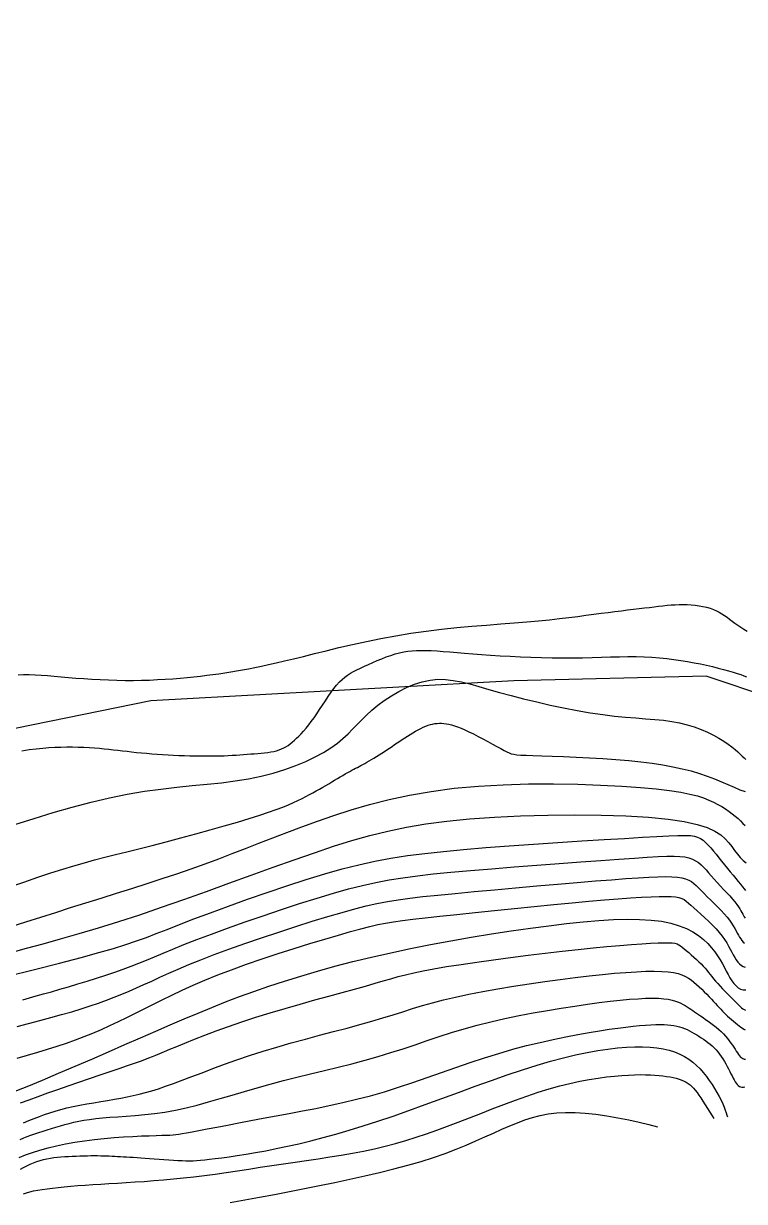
# Model space of a CAD drawing. Header units: metres. Extents: x 241192 to 243928, y 277833 to 281309.
# Drawn here: x 243539.2 to 243582.1, y 281158.3 to 281228.4 of the extents above; entities that cross this region are included whole.
import ezdxf

# ---------------------------------------------------------------- set-up
doc = ezdxf.new("R2010")
doc.units = ezdxf.units.M
for name, color, linetype in [('TERRAIN_BOUNDARY', 6, 'Continuous'), ('TERRAIN_CONTOUR_1M', 3, 'Continuous'), ('TERRAIN_CONTOUR_5M_SUPPLEMENT', 4, 'Continuous')]:
    doc.layers.add(name, color=color, linetype=linetype)

msp = doc.modelspace()

# ---------------------------------------------------------------- linework, layer by layer
at = {"layer": 'TERRAIN_BOUNDARY'}
msp.add_polyline3d([(243803.506, 281210.522, 0), (243786.265, 281220.863, 0), (243786.501, 281227.161, 0), (243776.356, 281228.39, 0), (243766.605, 281227.575, 0), (243762.095, 281225.817, 0), (243752.009, 281225.627, 0), (243745.421, 281222.791, 0), (243737.295, 281221.867, 0), (243730.231, 281226.018, 0), (243720.239, 281224.425, 0), (243694.771, 281219.777, 0), (243676.151, 281213.339, 0), (243667.336, 281210.203, 0), (243634.22, 281202.514, 0), (243606.489, 281195.27, 0), (243594.248, 281193.958, 0), (243583.689, 281188.269, 0), (243579.782, 281189.576, 0), (243568.34, 281189.293, 0), (243546.752, 281188.108, 0), (243534.671, 281185.651, 0)], dxfattribs=at)
at = {"layer": 'TERRAIN_CONTOUR_1M'}
for points in [[(243539.079, 281185.146, 1), (243539.524, 281185.211, 1), (243539.936, 281185.263, 1), (243540.323, 281185.303, 1), (243540.69, 281185.332, 1), (243541.048, 281185.352, 1), (243541.401, 281185.364, 1), (243541.751, 281185.37, 1), (243542.095, 281185.369, 1), (243542.433, 281185.363, 1), (243542.763, 281185.351, 1), (243543.084, 281185.335, 1), (243543.395, 281185.315, 1), (243543.695, 281185.291, 1), (243543.983, 281185.264, 1), (243544.261, 281185.236, 1), (243544.532, 281185.205, 1), (243544.8, 281185.173, 1), (243545.068, 281185.141, 1), (243545.338, 281185.109, 1), (243545.613, 281185.077, 1), (243545.897, 281185.046, 1), (243546.191, 281185.017, 1), (243546.496, 281184.99, 1), (243546.808, 281184.965, 1), (243547.127, 281184.942, 1), (243547.45, 281184.92, 1), (243547.776, 281184.901, 1), (243548.103, 281184.884, 1), (243548.429, 281184.869, 1), (243548.754, 281184.856, 1), (243549.075, 281184.846, 1), (243549.391, 281184.838, 1), (243549.7, 281184.833, 1), (243550.003, 281184.83, 1), (243550.296, 281184.83, 1), (243550.58, 281184.833, 1), (243550.852, 281184.838, 1), (243551.112, 281184.847, 1), (243551.361, 281184.857, 1), (243551.6, 281184.87, 1), (243551.831, 281184.884, 1), (243552.054, 281184.9, 1), (243552.273, 281184.916, 1), (243552.487, 281184.932, 1), (243552.699, 281184.949, 1), (243552.909, 281184.964, 1), (243553.117, 281184.981, 1), (243553.321, 281184.999, 1), (243553.52, 281185.019, 1), (243553.712, 281185.043, 1), (243553.896, 281185.071, 1), (243554.071, 281185.104, 1), (243554.235, 281185.144, 1), (243554.387, 281185.192, 1), (243554.53, 281185.247, 1), (243554.665, 281185.31, 1), (243554.794, 281185.382, 1), (243554.919, 281185.463, 1), (243555.042, 281185.553, 1), (243555.166, 281185.652, 1), (243555.293, 281185.762, 1), (243555.424, 281185.882, 1), (243555.559, 281186.013, 1), (243555.699, 281186.157, 1), (243555.843, 281186.314, 1), (243555.991, 281186.486, 1), (243556.144, 281186.674, 1), (243556.301, 281186.879, 1), (243556.461, 281187.101, 1), (243556.626, 281187.341, 1), (243556.794, 281187.594, 1), (243556.964, 281187.854, 1), (243557.135, 281188.116, 1), (243557.305, 281188.372, 1), (243557.475, 281188.618, 1), (243557.643, 281188.846, 1), (243557.808, 281189.052, 1), (243557.969, 281189.231, 1), (243558.129, 281189.386, 1), (243558.291, 281189.521, 1), (243558.458, 281189.641, 1), (243558.631, 281189.75, 1), (243558.815, 281189.853, 1), (243559.012, 281189.954, 1), (243559.224, 281190.057, 1), (243559.455, 281190.166, 1), (243559.7, 281190.28, 1), (243559.957, 281190.395, 1), (243560.222, 281190.509, 1), (243560.492, 281190.618, 1), (243560.763, 281190.722, 1), (243561.031, 281190.816, 1), (243561.293, 281190.898, 1), (243561.547, 281190.965, 1), (243561.796, 281191.019, 1), (243562.045, 281191.06, 1), (243562.297, 281191.088, 1), (243562.559, 281191.105, 1), (243562.833, 281191.111, 1), (243563.125, 281191.108, 1), (243563.44, 281191.096, 1), (243563.781, 281191.076, 1), (243564.149, 281191.05, 1), (243564.545, 281191.018, 1), (243564.969, 281190.982, 1), (243565.422, 281190.944, 1), (243565.904, 281190.905, 1), (243566.415, 281190.865, 1), (243566.957, 281190.827, 1), (243567.527, 281190.792, 1), (243568.122, 281190.76, 1), (243568.735, 281190.732, 1), (243569.359, 281190.708, 1), (243569.989, 281190.69, 1), (243570.619, 281190.677, 1), (243571.241, 281190.671, 1), (243571.85, 281190.671, 1), (243572.441, 281190.678, 1), (243573.014, 281190.69, 1), (243573.568, 281190.705, 1), (243574.106, 281190.72, 1), (243574.627, 281190.732, 1), (243575.132, 281190.739, 1), (243575.623, 281190.739, 1), (243576.099, 281190.729, 1), (243576.562, 281190.707, 1), (243577.012, 281190.674, 1), (243577.449, 281190.63, 1), (243577.873, 281190.578, 1), (243578.286, 281190.518, 1), (243578.686, 281190.452, 1), (243579.075, 281190.38, 1), (243579.452, 281190.304, 1), (243579.818, 281190.225, 1), (243580.17, 281190.144, 1), (243580.506, 281190.062, 1), (243580.823, 281189.98, 1), (243581.118, 281189.898, 1), (243581.389, 281189.819, 1), (243581.634, 281189.742, 1), (243581.848, 281189.669, 1), (243582.031, 281189.6, 1), (243582.186, 281189.536, 1)], [(243538.667, 281180.755, 2), (243539.81, 281181.122, 2), (243540.951, 281181.47, 2), (243542.082, 281181.793, 2), (243543.196, 281182.085, 2), (243544.287, 281182.342, 2), (243545.346, 281182.558, 2), (243546.369, 281182.73, 2), (243547.355, 281182.865, 2), (243548.305, 281182.974, 2), (243549.22, 281183.067, 2), (243550.102, 281183.153, 2), (243550.951, 281183.242, 2), (243551.769, 281183.345, 2), (243552.557, 281183.472, 2), (243553.315, 281183.63, 2), (243554.04, 281183.817, 2), (243554.727, 281184.029, 2), (243555.374, 281184.262, 2), (243555.975, 281184.512, 2), (243556.527, 281184.774, 2), (243557.026, 281185.044, 2), (243557.467, 281185.318, 2), (243557.85, 281185.593, 2), (243558.184, 281185.868, 2), (243558.483, 281186.144, 2), (243558.759, 281186.421, 2), (243559.026, 281186.701, 2), (243559.296, 281186.982, 2), (243559.582, 281187.268, 2), (243559.898, 281187.556, 2), (243560.253, 281187.848, 2), (243560.644, 281188.136, 2), (243561.064, 281188.412, 2), (243561.506, 281188.669, 2), (243561.964, 281188.899, 2), (243562.432, 281189.094, 2), (243562.902, 281189.245, 2), (243563.368, 281189.346, 2), (243563.826, 281189.391, 2), (243564.282, 281189.383, 2), (243564.746, 281189.329, 2), (243565.226, 281189.237, 2), (243565.732, 281189.112, 2), (243566.272, 281188.962, 2), (243566.857, 281188.792, 2), (243567.493, 281188.61, 2), (243568.188, 281188.421, 2), (243568.931, 281188.231, 2), (243569.708, 281188.043, 2), (243570.506, 281187.862, 2), (243571.311, 281187.692, 2), (243572.109, 281187.537, 2), (243572.888, 281187.402, 2), (243573.633, 281187.29, 2), (243574.333, 281187.205, 2), (243574.99, 281187.14, 2), (243575.606, 281187.09, 2), (243576.186, 281187.046, 2), (243576.732, 281187.003, 2), (243577.249, 281186.952, 2), (243577.739, 281186.888, 2), (243578.207, 281186.803, 2), (243578.656, 281186.691, 2), (243579.083, 281186.557, 2), (243579.487, 281186.404, 2), (243579.866, 281186.238, 2), (243580.217, 281186.063, 2), (243580.54, 281185.884, 2), (243580.831, 281185.706, 2), (243581.089, 281185.533, 2), (243581.312, 281185.37, 2), (243581.505, 281185.218, 2), (243581.671, 281185.076, 2), (243581.814, 281184.945, 2), (243581.939, 281184.824, 2), (243582.051, 281184.713, 2), (243582.153, 281184.613, 2)], [(243538.314, 281177.029, 3), (243539.198, 281177.336, 3), (243540.03, 281177.622, 3), (243540.804, 281177.881, 3), (243541.514, 281178.107, 3), (243542.173, 281178.305, 3), (243542.799, 281178.483, 3), (243543.409, 281178.647, 3), (243544.022, 281178.805, 3), (243544.653, 281178.964, 3), (243545.322, 281179.13, 3), (243546.045, 281179.312, 3), (243546.834, 281179.513, 3), (243547.674, 281179.732, 3), (243548.544, 281179.963, 3), (243549.423, 281180.2, 3), (243550.291, 281180.438, 3), (243551.126, 281180.673, 3), (243551.907, 281180.899, 3), (243552.613, 281181.111, 3), (243553.229, 281181.305, 3), (243553.76, 281181.482, 3), (243554.217, 281181.643, 3), (243554.609, 281181.792, 3), (243554.948, 281181.93, 3), (243555.244, 281182.06, 3), (243555.507, 281182.183, 3), (243555.747, 281182.302, 3), (243555.975, 281182.418, 3), (243556.192, 281182.532, 3), (243556.399, 281182.644, 3), (243556.599, 281182.754, 3), (243556.791, 281182.863, 3), (243556.978, 281182.97, 3), (243557.16, 281183.076, 3), (243557.338, 281183.181, 3), (243557.514, 281183.284, 3), (243557.687, 281183.386, 3), (243557.856, 281183.486, 3), (243558.019, 281183.582, 3), (243558.175, 281183.673, 3), (243558.324, 281183.76, 3), (243558.465, 281183.841, 3), (243558.596, 281183.915, 3), (243558.717, 281183.982, 3), (243558.83, 281184.043, 3), (243558.937, 281184.1, 3), (243559.041, 281184.155, 3), (243559.144, 281184.21, 3), (243559.25, 281184.267, 3), (243559.361, 281184.326, 3), (243559.478, 281184.391, 3), (243559.605, 281184.462, 3), (243559.74, 281184.54, 3), (243559.882, 281184.622, 3), (243560.029, 281184.71, 3), (243560.18, 281184.802, 3), (243560.335, 281184.897, 3), (243560.49, 281184.995, 3), (243560.645, 281185.095, 3), (243560.799, 281185.196, 3), (243560.952, 281185.298, 3), (243561.104, 281185.401, 3), (243561.256, 281185.504, 3), (243561.408, 281185.608, 3), (243561.561, 281185.711, 3), (243561.714, 281185.814, 3), (243561.87, 281185.916, 3), (243562.026, 281186.017, 3), (243562.184, 281186.116, 3), (243562.342, 281186.212, 3), (243562.499, 281186.304, 3), (243562.655, 281186.39, 3), (243562.808, 281186.469, 3), (243562.958, 281186.541, 3), (243563.104, 281186.603, 3), (243563.245, 281186.656, 3), (243563.382, 281186.699, 3), (243563.517, 281186.733, 3), (243563.65, 281186.757, 3), (243563.782, 281186.772, 3), (243563.916, 281186.778, 3), (243564.052, 281186.775, 3), (243564.191, 281186.764, 3), (243564.334, 281186.745, 3), (243564.484, 281186.716, 3), (243564.644, 281186.676, 3), (243564.816, 281186.625, 3), (243565.002, 281186.56, 3), (243565.205, 281186.48, 3), (243565.428, 281186.385, 3), (243565.672, 281186.272, 3), (243565.939, 281186.142, 3), (243566.222, 281185.998, 3), (243566.512, 281185.847, 3), (243566.801, 281185.693, 3), (243567.08, 281185.543, 3), (243567.34, 281185.401, 3), (243567.574, 281185.272, 3), (243567.771, 281185.163, 3), (243567.93, 281185.077, 3), (243568.064, 281185.011, 3), (243568.194, 281184.963, 3), (243568.339, 281184.93, 3), (243568.521, 281184.906, 3), (243568.759, 281184.889, 3), (243569.074, 281184.876, 3), (243569.484, 281184.863, 3), (243570.004, 281184.846, 3), (243570.62, 281184.825, 3), (243571.312, 281184.799, 3), (243572.058, 281184.767, 3), (243572.84, 281184.727, 3), (243573.636, 281184.68, 3), (243574.425, 281184.624, 3), (243575.188, 281184.559, 3), (243575.908, 281184.484, 3), (243576.584, 281184.398, 3), (243577.218, 281184.301, 3), (243577.813, 281184.193, 3), (243578.371, 281184.074, 3), (243578.895, 281183.942, 3), (243579.387, 281183.797, 3), (243579.851, 281183.64, 3), (243580.287, 281183.472, 3), (243580.698, 281183.298, 3), (243581.085, 281183.127, 3), (243581.449, 281182.967, 3), (243581.792, 281182.826, 3), (243582.113, 281182.712, 3)], [(243538.436, 281174.689, 4), (243539.328, 281174.969, 4), (243540.211, 281175.25, 4), (243541.093, 281175.532, 4), (243541.982, 281175.814, 4), (243542.884, 281176.098, 4), (243543.796, 281176.382, 4), (243544.712, 281176.668, 4), (243545.627, 281176.955, 4), (243546.535, 281177.244, 4), (243547.43, 281177.535, 4), (243548.306, 281177.828, 4), (243549.159, 281178.123, 4), (243549.985, 281178.42, 4), (243550.791, 281178.72, 4), (243551.587, 281179.024, 4), (243552.381, 281179.332, 4), (243553.184, 281179.645, 4), (243554.004, 281179.964, 4), (243554.851, 281180.289, 4), (243555.735, 281180.621, 4), (243556.664, 281180.959, 4), (243557.643, 281181.297, 4), (243558.677, 281181.629, 4), (243559.768, 281181.945, 4), (243560.922, 281182.238, 4), (243562.143, 281182.502, 4), (243563.434, 281182.728, 4), (243564.799, 281182.91, 4), (243566.238, 281183.041, 4), (243567.723, 281183.125, 4), (243569.225, 281183.168, 4), (243570.711, 281183.175, 4), (243572.15, 281183.152, 4), (243573.511, 281183.105, 4), (243574.763, 281183.039, 4), (243575.873, 281182.959, 4), (243576.819, 281182.872, 4), (243577.613, 281182.777, 4), (243578.272, 281182.675, 4), (243578.817, 281182.567, 4), (243579.266, 281182.454, 4), (243579.638, 281182.335, 4), (243579.954, 281182.212, 4), (243580.232, 281182.084, 4), (243580.488, 281181.952, 4), (243580.727, 281181.817, 4), (243580.948, 281181.679, 4), (243581.154, 281181.539, 4), (243581.344, 281181.397, 4), (243581.521, 281181.254, 4), (243581.684, 281181.11, 4), (243581.835, 281180.967, 4), (243581.975, 281180.825, 4), (243582.106, 281180.688, 4)], [(243538.233, 281171.736, 6), (243539.841, 281172.134, 6), (243541.314, 281172.507, 6), (243542.6, 281172.843, 6), (243543.665, 281173.134, 6), (243544.538, 281173.386, 6), (243545.268, 281173.613, 6), (243545.904, 281173.828, 6), (243546.492, 281174.041, 6), (243547.081, 281174.267, 6), (243547.718, 281174.518, 6), (243548.452, 281174.805, 6), (243549.318, 281175.137, 6), (243550.301, 281175.507, 6), (243551.372, 281175.902, 6), (243552.506, 281176.309, 6), (243553.673, 281176.716, 6), (243554.847, 281177.112, 6), (243556, 281177.484, 6), (243557.103, 281177.82, 6), (243558.139, 281178.11, 6), (243559.124, 281178.358, 6), (243560.082, 281178.569, 6), (243561.039, 281178.749, 6), (243562.02, 281178.903, 6), (243563.051, 281179.038, 6), (243564.155, 281179.159, 6), (243565.359, 281179.272, 6), (243566.677, 281179.382, 6), (243568.079, 281179.489, 6), (243569.525, 281179.591, 6), (243570.973, 281179.687, 6), (243572.385, 281179.777, 6), (243573.72, 281179.859, 6), (243574.936, 281179.931, 6), (243575.994, 281179.994, 6), (243576.864, 281180.045, 6), (243577.56, 281180.083, 6), (243578.106, 281180.105, 6), (243578.527, 281180.111, 6), (243578.847, 281180.097, 6), (243579.09, 281180.063, 6), (243579.281, 281180.005, 6), (243579.444, 281179.923, 6), (243579.601, 281179.815, 6), (243579.755, 281179.684, 6), (243579.909, 281179.532, 6), (243580.063, 281179.362, 6), (243580.218, 281179.177, 6), (243580.376, 281178.982, 6), (243580.537, 281178.777, 6), (243580.704, 281178.568, 6), (243580.875, 281178.356, 6), (243581.049, 281178.145, 6), (243581.222, 281177.937, 6), (243581.39, 281177.736, 6), (243581.551, 281177.545, 6), (243581.7, 281177.366, 6), (243581.834, 281177.203, 6), (243581.95, 281177.058, 6), (243582.046, 281176.934, 6), (243582.122, 281176.829, 6)], [(243539.14, 281170.338, 7), (243539.532, 281170.446, 7), (243539.941, 281170.56, 7), (243540.374, 281170.682, 7), (243540.838, 281170.814, 7), (243541.338, 281170.957, 7), (243541.866, 281171.11, 7), (243542.413, 281171.271, 7), (243542.97, 281171.439, 7), (243543.528, 281171.612, 7), (243544.077, 281171.788, 7), (243544.607, 281171.966, 7), (243545.11, 281172.144, 7), (243545.581, 281172.322, 7), (243546.034, 281172.503, 7), (243546.489, 281172.691, 7), (243546.966, 281172.892, 7), (243547.485, 281173.11, 7), (243548.064, 281173.349, 7), (243548.725, 281173.615, 7), (243549.485, 281173.91, 7), (243550.358, 281174.239, 7), (243551.324, 281174.592, 7), (243552.358, 281174.961, 7), (243553.433, 281175.334, 7), (243554.522, 281175.703, 7), (243555.6, 281176.056, 7), (243556.64, 281176.384, 7), (243557.616, 281176.676, 7), (243558.51, 281176.926, 7), (243559.342, 281177.136, 7), (243560.14, 281177.314, 7), (243560.931, 281177.464, 7), (243561.744, 281177.593, 7), (243562.608, 281177.708, 7), (243563.549, 281177.814, 7), (243564.597, 281177.917, 7), (243565.768, 281178.022, 7), (243567.036, 281178.129, 7), (243568.364, 281178.235, 7), (243569.714, 281178.34, 7), (243571.051, 281178.44, 7), (243572.335, 281178.534, 7), (243573.531, 281178.62, 7), (243574.6, 281178.696, 7), (243575.516, 281178.76, 7), (243576.284, 281178.812, 7), (243576.924, 281178.849, 7), (243577.45, 281178.87, 7), (243577.88, 281178.875, 7), (243578.231, 281178.861, 7), (243578.519, 281178.829, 7), (243578.761, 281178.775, 7), (243578.972, 281178.7, 7), (243579.16, 281178.605, 7), (243579.33, 281178.492, 7), (243579.487, 281178.361, 7), (243579.636, 281178.214, 7), (243579.784, 281178.053, 7), (243579.936, 281177.88, 7), (243580.096, 281177.695, 7), (243580.269, 281177.501, 7), (243580.452, 281177.301, 7), (243580.64, 281177.098, 7), (243580.829, 281176.896, 7), (243581.012, 281176.696, 7), (243581.187, 281176.504, 7), (243581.348, 281176.321, 7), (243581.489, 281176.151, 7), (243581.609, 281175.997, 7), (243581.709, 281175.858, 7), (243581.791, 281175.733, 7), (243581.86, 281175.62, 7), (243581.918, 281175.518, 7), (243581.968, 281175.425, 7), (243582.013, 281175.341, 7), (243582.058, 281175.263, 7), (243582.104, 281175.192, 7)], [(243538.805, 281168.743, 8), (243539.483, 281168.92, 8), (243540.155, 281169.098, 8), (243540.811, 281169.275, 8), (243541.443, 281169.45, 8), (243542.045, 281169.624, 8), (243542.609, 281169.795, 8), (243543.138, 281169.964, 8), (243543.64, 281170.134, 8), (243544.117, 281170.305, 8), (243544.577, 281170.479, 8), (243545.025, 281170.657, 8), (243545.465, 281170.842, 8), (243545.904, 281171.034, 8), (243546.347, 281171.235, 8), (243546.806, 281171.446, 8), (243547.291, 281171.669, 8), (243547.815, 281171.905, 8), (243548.388, 281172.157, 8), (243549.022, 281172.425, 8), (243549.728, 281172.711, 8), (243550.518, 281173.016, 8), (243551.398, 281173.34, 8), (243552.348, 281173.678, 8), (243553.344, 281174.02, 8), (243554.36, 281174.36, 8), (243555.371, 281174.689, 8), (243556.353, 281174.999, 8), (243557.28, 281175.283, 8), (243558.128, 281175.532, 8), (243558.881, 281175.741, 8), (243559.56, 281175.915, 8), (243560.197, 281176.059, 8), (243560.823, 281176.18, 8), (243561.468, 281176.284, 8), (243562.165, 281176.378, 8), (243562.943, 281176.468, 8), (243563.834, 281176.561, 8), (243564.858, 281176.662, 8), (243565.993, 281176.769, 8), (243567.203, 281176.88, 8), (243568.455, 281176.992, 8), (243569.716, 281177.102, 8), (243570.951, 281177.209, 8), (243572.125, 281177.308, 8), (243573.206, 281177.398, 8), (243574.167, 281177.475, 8), (243575.009, 281177.54, 8), (243575.741, 281177.592, 8), (243576.373, 281177.629, 8), (243576.913, 281177.652, 8), (243577.371, 281177.66, 8), (243577.756, 281177.652, 8), (243578.077, 281177.627, 8), (243578.344, 281177.586, 8), (243578.565, 281177.527, 8), (243578.751, 281177.452, 8), (243578.911, 281177.36, 8), (243579.055, 281177.25, 8), (243579.193, 281177.125, 8), (243579.334, 281176.982, 8), (243579.489, 281176.823, 8), (243579.664, 281176.647, 8), (243579.856, 281176.458, 8), (243580.059, 281176.26, 8), (243580.267, 281176.055, 8), (243580.474, 281175.848, 8), (243580.674, 281175.641, 8), (243580.861, 281175.439, 8), (243581.029, 281175.245, 8), (243581.173, 281175.061, 8), (243581.296, 281174.888, 8), (243581.4, 281174.725, 8), (243581.49, 281174.572, 8), (243581.569, 281174.43, 8), (243581.64, 281174.296, 8), (243581.707, 281174.171, 8), (243581.774, 281174.055, 8), (243581.842, 281173.948, 8), (243581.914, 281173.851, 8), (243581.99, 281173.768, 8), (243582.069, 281173.7, 8)], [(243538.809, 281166.852, 9), (243539.424, 281167.033, 9), (243540.024, 281167.211, 9), (243540.608, 281167.388, 9), (243541.177, 281167.567, 9), (243541.731, 281167.751, 9), (243542.27, 281167.943, 9), (243542.796, 281168.144, 9), (243543.31, 281168.354, 9), (243543.817, 281168.573, 9), (243544.32, 281168.801, 9), (243544.821, 281169.037, 9), (243545.324, 281169.282, 9), (243545.833, 281169.534, 9), (243546.351, 281169.794, 9), (243546.882, 281170.06, 9), (243547.432, 281170.334, 9), (243548.009, 281170.615, 9), (243548.62, 281170.903, 9), (243549.272, 281171.197, 9), (243549.973, 281171.498, 9), (243550.731, 281171.806, 9), (243551.552, 281172.121, 9), (243552.438, 281172.442, 9), (243553.372, 281172.763, 9), (243554.329, 281173.079, 9), (243555.286, 281173.385, 9), (243556.22, 281173.675, 9), (243557.106, 281173.942, 9), (243557.92, 281174.182, 9), (243558.64, 281174.388, 9), (243559.252, 281174.557, 9), (243559.778, 281174.693, 9), (243560.255, 281174.804, 9), (243560.715, 281174.895, 9), (243561.192, 281174.974, 9), (243561.722, 281175.048, 9), (243562.337, 281175.123, 9), (243563.071, 281175.206, 9), (243563.949, 281175.302, 9), (243564.949, 281175.409, 9), (243566.042, 281175.524, 9), (243567.196, 281175.644, 9), (243568.381, 281175.765, 9), (243569.566, 281175.883, 9), (243570.72, 281175.996, 9), (243571.813, 281176.099, 9), (243572.818, 281176.191, 9), (243573.733, 281176.269, 9), (243574.558, 281176.335, 9), (243575.295, 281176.389, 9), (243575.946, 281176.43, 9), (243576.512, 281176.458, 9), (243576.994, 281176.475, 9), (243577.394, 281176.479, 9), (243577.715, 281176.471, 9), (243577.97, 281176.449, 9), (243578.172, 281176.412, 9), (243578.335, 281176.358, 9), (243578.473, 281176.287, 9), (243578.601, 281176.196, 9), (243578.733, 281176.084, 9), (243578.882, 281175.95, 9), (243579.059, 281175.793, 9), (243579.26, 281175.615, 9), (243579.478, 281175.422, 9), (243579.705, 281175.215, 9), (243579.936, 281175, 9), (243580.161, 281174.779, 9), (243580.374, 281174.558, 9), (243580.568, 281174.338, 9), (243580.736, 281174.124, 9), (243580.882, 281173.917, 9), (243581.009, 281173.717, 9), (243581.12, 281173.525, 9), (243581.22, 281173.341, 9), (243581.313, 281173.167, 9), (243581.401, 281173.002, 9), (243581.489, 281172.847, 9), (243581.581, 281172.704, 9), (243581.677, 281172.575, 9), (243581.777, 281172.464, 9), (243581.884, 281172.374, 9), (243581.995, 281172.309, 9), (243582.114, 281172.273, 9)], [(243538.994, 281164.2, 11), (243539.509, 281164.389, 11), (243540.051, 281164.585, 11), (243540.621, 281164.789, 11), (243541.218, 281164.999, 11), (243541.841, 281165.215, 11), (243542.478, 281165.434, 11), (243543.114, 281165.652, 11), (243543.735, 281165.863, 11), (243544.327, 281166.065, 11), (243544.876, 281166.252, 11), (243545.368, 281166.42, 11), (243545.789, 281166.564, 11), (243546.13, 281166.684, 11), (243546.407, 281166.783, 11), (243546.64, 281166.87, 11), (243546.851, 281166.952, 11), (243547.061, 281167.038, 11), (243547.29, 281167.133, 11), (243547.559, 281167.247, 11), (243547.89, 281167.387, 11), (243548.299, 281167.558, 11), (243548.785, 281167.757, 11), (243549.342, 281167.98, 11), (243549.964, 281168.223, 11), (243550.646, 281168.48, 11), (243551.382, 281168.747, 11), (243552.167, 281169.019, 11), (243552.995, 281169.291, 11), (243553.858, 281169.56, 11), (243554.741, 281169.822, 11), (243555.628, 281170.077, 11), (243556.502, 281170.32, 11), (243557.345, 281170.552, 11), (243558.142, 281170.768, 11), (243558.875, 281170.968, 11), (243559.528, 281171.149, 11), (243560.09, 281171.311, 11), (243560.583, 281171.455, 11), (243561.032, 281171.586, 11), (243561.467, 281171.708, 11), (243561.912, 281171.824, 11), (243562.397, 281171.937, 11), (243562.948, 281172.053, 11), (243563.593, 281172.173, 11), (243564.35, 281172.302, 11), (243565.207, 281172.438, 11), (243566.141, 281172.576, 11), (243567.131, 281172.716, 11), (243568.155, 281172.854, 11), (243569.193, 281172.986, 11), (243570.221, 281173.112, 11), (243571.219, 281173.227, 11), (243572.168, 281173.329, 11), (243573.059, 281173.419, 11), (243573.889, 281173.496, 11), (243574.651, 281173.561, 11), (243575.341, 281173.615, 11), (243575.954, 281173.658, 11), (243576.485, 281173.691, 11), (243576.928, 281173.713, 11), (243577.282, 281173.725, 11), (243577.558, 281173.726, 11), (243577.77, 281173.716, 11), (243577.931, 281173.694, 11), (243578.056, 281173.658, 11), (243578.159, 281173.608, 11), (243578.254, 281173.543, 11), (243578.355, 281173.463, 11), (243578.473, 281173.366, 11), (243578.606, 281173.256, 11), (243578.751, 281173.134, 11), (243578.903, 281173.004, 11), (243579.057, 281172.869, 11), (243579.209, 281172.732, 11), (243579.355, 281172.595, 11), (243579.49, 281172.46, 11), (243579.611, 281172.332, 11), (243579.721, 281172.207, 11), (243579.822, 281172.084, 11), (243579.92, 281171.962, 11), (243580.018, 281171.839, 11), (243580.119, 281171.712, 11), (243580.227, 281171.58, 11), (243580.345, 281171.441, 11), (243580.477, 281171.295, 11), (243580.62, 281171.142, 11), (243580.77, 281170.986, 11), (243580.923, 281170.829, 11), (243581.076, 281170.674, 11), (243581.224, 281170.524, 11), (243581.365, 281170.382, 11), (243581.495, 281170.25, 11), (243581.61, 281170.131, 11), (243581.712, 281170.024, 11), (243581.804, 281169.932, 11), (243581.889, 281169.855, 11), (243581.969, 281169.793, 11), (243582.046, 281169.746, 11), (243582.123, 281169.715, 11)], [(243539.181, 281163.023, 12), (243539.504, 281163.156, 12), (243539.818, 281163.281, 12), (243540.127, 281163.399, 12), (243540.437, 281163.51, 12), (243540.75, 281163.616, 12), (243541.073, 281163.715, 12), (243541.41, 281163.808, 12), (243541.765, 281163.896, 12), (243542.142, 281163.98, 12), (243542.537, 281164.059, 12), (243542.944, 281164.135, 12), (243543.358, 281164.209, 12), (243543.774, 281164.28, 12), (243544.186, 281164.35, 12), (243544.589, 281164.42, 12), (243544.977, 281164.49, 12), (243545.348, 281164.562, 12), (243545.708, 281164.637, 12), (243546.064, 281164.72, 12), (243546.427, 281164.813, 12), (243546.804, 281164.92, 12), (243547.204, 281165.044, 12), (243547.635, 281165.188, 12), (243548.107, 281165.356, 12), (243548.626, 281165.549, 12), (243549.191, 281165.764, 12), (243549.8, 281165.997, 12), (243550.451, 281166.243, 12), (243551.142, 281166.498, 12), (243551.87, 281166.758, 12), (243552.633, 281167.018, 12), (243553.429, 281167.274, 12), (243554.253, 281167.522, 12), (243555.097, 281167.762, 12), (243555.947, 281167.994, 12), (243556.793, 281168.219, 12), (243557.623, 281168.438, 12), (243558.426, 281168.649, 12), (243559.189, 281168.855, 12), (243559.902, 281169.055, 12), (243560.558, 281169.249, 12), (243561.169, 281169.439, 12), (243561.752, 281169.624, 12), (243562.326, 281169.806, 12), (243562.908, 281169.983, 12), (243563.516, 281170.157, 12), (243564.166, 281170.328, 12), (243564.878, 281170.497, 12), (243565.661, 281170.663, 12), (243566.507, 281170.826, 12), (243567.399, 281170.984, 12), (243568.321, 281171.135, 12), (243569.258, 281171.279, 12), (243570.192, 281171.414, 12), (243571.109, 281171.538, 12), (243571.992, 281171.65, 12), (243572.828, 281171.749, 12), (243573.613, 281171.834, 12), (243574.344, 281171.905, 12), (243575.02, 281171.961, 12), (243575.64, 281172.001, 12), (243576.201, 281172.025, 12), (243576.703, 281172.032, 12), (243577.142, 281172.022, 12), (243577.519, 281171.995, 12), (243577.841, 281171.951, 12), (243578.115, 281171.89, 12), (243578.35, 281171.815, 12), (243578.554, 281171.726, 12), (243578.734, 281171.624, 12), (243578.899, 281171.51, 12), (243579.057, 281171.385, 12), (243579.214, 281171.25, 12), (243579.37, 281171.108, 12), (243579.525, 281170.961, 12), (243579.676, 281170.811, 12), (243579.824, 281170.661, 12), (243579.965, 281170.513, 12), (243580.1, 281170.37, 12), (243580.226, 281170.234, 12), (243580.343, 281170.107, 12), (243580.453, 281169.987, 12), (243580.557, 281169.875, 12), (243580.657, 281169.768, 12), (243580.756, 281169.664, 12), (243580.856, 281169.563, 12), (243580.958, 281169.462, 12), (243581.065, 281169.36, 12), (243581.178, 281169.257, 12), (243581.295, 281169.154, 12), (243581.414, 281169.052, 12), (243581.532, 281168.954, 12), (243581.648, 281168.861, 12), (243581.758, 281168.776, 12), (243581.86, 281168.701, 12), (243581.951, 281168.636, 12), (243582.031, 281168.585, 12), (243582.101, 281168.547, 12)], [(243538.99, 281162.029, 13), (243539.19, 281162.116, 13), (243539.4, 281162.2, 13), (243539.621, 281162.284, 13), (243539.853, 281162.367, 13), (243540.093, 281162.448, 13), (243540.341, 281162.528, 13), (243540.594, 281162.607, 13), (243540.851, 281162.685, 13), (243541.111, 281162.761, 13), (243541.372, 281162.835, 13), (243541.634, 281162.908, 13), (243541.9, 281162.978, 13), (243542.176, 281163.045, 13), (243542.466, 281163.108, 13), (243542.776, 281163.167, 13), (243543.111, 281163.221, 13), (243543.475, 281163.268, 13), (243543.874, 281163.309, 13), (243544.311, 281163.344, 13), (243544.784, 281163.376, 13), (243545.291, 281163.41, 13), (243545.829, 281163.451, 13), (243546.393, 281163.502, 13), (243546.981, 281163.569, 13), (243547.591, 281163.656, 13), (243548.218, 281163.768, 13), (243548.861, 281163.907, 13), (243549.519, 281164.071, 13), (243550.194, 281164.255, 13), (243550.886, 281164.454, 13), (243551.596, 281164.664, 13), (243552.326, 281164.88, 13), (243553.076, 281165.098, 13), (243553.846, 281165.313, 13), (243554.638, 281165.522, 13), (243555.445, 281165.726, 13), (243556.262, 281165.926, 13), (243557.083, 281166.126, 13), (243557.901, 281166.327, 13), (243558.71, 281166.531, 13), (243559.504, 281166.742, 13), (243560.277, 281166.96, 13), (243561.026, 281167.188, 13), (243561.755, 281167.423, 13), (243562.472, 281167.662, 13), (243563.186, 281167.903, 13), (243563.904, 281168.142, 13), (243564.635, 281168.377, 13), (243565.385, 281168.604, 13), (243566.162, 281168.821, 13), (243566.972, 281169.024, 13), (243567.807, 281169.214, 13), (243568.655, 281169.391, 13), (243569.506, 281169.554, 13), (243570.349, 281169.703, 13), (243571.173, 281169.839, 13), (243571.967, 281169.961, 13), (243572.72, 281170.069, 13), (243573.424, 281170.163, 13), (243574.077, 281170.243, 13), (243574.679, 281170.309, 13), (243575.231, 281170.361, 13), (243575.734, 281170.397, 13), (243576.188, 281170.42, 13), (243576.593, 281170.427, 13), (243576.951, 281170.419, 13), (243577.263, 281170.396, 13), (243577.533, 281170.36, 13), (243577.765, 281170.312, 13), (243577.966, 281170.256, 13), (243578.139, 281170.193, 13), (243578.29, 281170.124, 13), (243578.424, 281170.054, 13), (243578.546, 281169.982, 13), (243578.661, 281169.912, 13), (243578.771, 281169.841, 13), (243578.878, 281169.771, 13), (243578.986, 281169.698, 13), (243579.095, 281169.623, 13), (243579.21, 281169.544, 13), (243579.331, 281169.459, 13), (243579.461, 281169.369, 13), (243579.602, 281169.272, 13), (243579.752, 281169.168, 13), (243579.907, 281169.059, 13), (243580.066, 281168.943, 13), (243580.226, 281168.823, 13), (243580.383, 281168.698, 13), (243580.535, 281168.57, 13), (243580.679, 281168.438, 13), (243580.814, 281168.303, 13), (243580.938, 281168.167, 13), (243581.053, 281168.03, 13), (243581.16, 281167.895, 13), (243581.258, 281167.761, 13), (243581.348, 281167.631, 13), (243581.432, 281167.506, 13), (243581.509, 281167.387, 13), (243581.58, 281167.275, 13), (243581.647, 281167.172, 13), (243581.712, 281167.078, 13), (243581.775, 281166.996, 13), (243581.839, 281166.927, 13), (243581.905, 281166.871, 13), (243581.975, 281166.831, 13), (243582.05, 281166.807, 13), (243582.131, 281166.801, 13)], [(243538.931, 281160.95, 14), (243539.299, 281161.105, 14), (243539.708, 281161.252, 14), (243540.156, 281161.392, 14), (243540.637, 281161.522, 14), (243541.149, 281161.644, 14), (243541.685, 281161.755, 14), (243542.241, 281161.856, 14), (243542.813, 281161.945, 14), (243543.395, 281162.021, 14), (243543.983, 281162.084, 14), (243544.567, 281162.135, 14), (243545.137, 281162.176, 14), (243545.681, 281162.208, 14), (243546.191, 281162.232, 14), (243546.655, 281162.249, 14), (243547.064, 281162.262, 14), (243547.406, 281162.271, 14), (243547.677, 281162.279, 14), (243547.893, 281162.287, 14), (243548.074, 281162.298, 14), (243548.243, 281162.314, 14), (243548.419, 281162.338, 14), (243548.624, 281162.372, 14), (243548.879, 281162.419, 14), (243549.205, 281162.481, 14), (243549.618, 281162.56, 14), (243550.112, 281162.655, 14), (243550.678, 281162.763, 14), (243551.305, 281162.882, 14), (243551.982, 281163.01, 14), (243552.699, 281163.146, 14), (243553.446, 281163.286, 14), (243554.212, 281163.429, 14), (243554.987, 281163.573, 14), (243555.772, 281163.721, 14), (243556.564, 281163.876, 14), (243557.366, 281164.041, 14), (243558.175, 281164.22, 14), (243558.992, 281164.414, 14), (243559.818, 281164.629, 14), (243560.652, 281164.865, 14), (243561.493, 281165.126, 14), (243562.341, 281165.407, 14), (243563.192, 281165.7, 14), (243564.046, 281166.001, 14), (243564.9, 281166.302, 14), (243565.753, 281166.597, 14), (243566.603, 281166.88, 14), (243567.447, 281167.144, 14), (243568.283, 281167.385, 14), (243569.106, 281167.603, 14), (243569.911, 281167.798, 14), (243570.691, 281167.973, 14), (243571.44, 281168.127, 14), (243572.153, 281168.264, 14), (243572.825, 281168.383, 14), (243573.448, 281168.486, 14), (243574.02, 281168.575, 14), (243574.54, 281168.65, 14), (243575.014, 281168.712, 14), (243575.444, 281168.762, 14), (243575.833, 281168.801, 14), (243576.185, 281168.83, 14), (243576.502, 281168.85, 14), (243576.789, 281168.861, 14), (243577.047, 281168.865, 14), (243577.281, 281168.861, 14), (243577.494, 281168.849, 14), (243577.688, 281168.83, 14), (243577.868, 281168.803, 14), (243578.036, 281168.769, 14), (243578.195, 281168.727, 14), (243578.349, 281168.678, 14), (243578.5, 281168.622, 14), (243578.649, 281168.558, 14), (243578.796, 281168.489, 14), (243578.941, 281168.414, 14), (243579.083, 281168.335, 14), (243579.224, 281168.251, 14), (243579.362, 281168.165, 14), (243579.499, 281168.075, 14), (243579.633, 281167.984, 14), (243579.764, 281167.89, 14), (243579.893, 281167.792, 14), (243580.018, 281167.691, 14), (243580.141, 281167.584, 14), (243580.259, 281167.472, 14), (243580.374, 281167.353, 14), (243580.484, 281167.227, 14), (243580.589, 281167.094, 14), (243580.69, 281166.954, 14), (243580.786, 281166.81, 14), (243580.878, 281166.663, 14), (243580.964, 281166.514, 14), (243581.046, 281166.365, 14), (243581.123, 281166.218, 14), (243581.196, 281166.074, 14), (243581.263, 281165.935, 14), (243581.327, 281165.803, 14), (243581.388, 281165.678, 14), (243581.448, 281165.563, 14), (243581.507, 281165.459, 14), (243581.568, 281165.367, 14), (243581.63, 281165.289, 14), (243581.695, 281165.226, 14), (243581.765, 281165.18, 14), (243581.839, 281165.15, 14), (243581.918, 281165.137, 14), (243582.002, 281165.139, 14), (243582.09, 281165.157, 14)], [(243539.18, 281158.8, 16), (243539.359, 281158.858, 16), (243539.559, 281158.912, 16), (243539.78, 281158.963, 16), (243540.024, 281159.01, 16), (243540.29, 281159.055, 16), (243540.581, 281159.097, 16), (243540.896, 281159.137, 16), (243541.236, 281159.175, 16), (243541.602, 281159.211, 16), (243541.992, 281159.245, 16), (243542.406, 281159.278, 16), (243542.841, 281159.309, 16), (243543.296, 281159.34, 16), (243543.77, 281159.371, 16), (243544.26, 281159.402, 16), (243544.766, 281159.433, 16), (243545.286, 281159.464, 16), (243545.82, 281159.498, 16), (243546.367, 281159.534, 16), (243546.929, 281159.575, 16), (243547.504, 281159.621, 16), (243548.094, 281159.674, 16), (243548.697, 281159.734, 16), (243549.315, 281159.804, 16), (243549.946, 281159.883, 16), (243550.59, 281159.97, 16), (243551.245, 281160.065, 16), (243551.91, 281160.164, 16), (243552.583, 281160.267, 16), (243553.263, 281160.372, 16), (243553.949, 281160.477, 16), (243554.639, 281160.581, 16), (243555.331, 281160.682, 16), (243556.024, 281160.782, 16), (243556.715, 281160.882, 16), (243557.402, 281160.986, 16), (243558.082, 281161.095, 16), (243558.753, 281161.212, 16), (243559.414, 281161.337, 16), (243560.061, 281161.475, 16), (243560.694, 281161.625, 16), (243561.315, 281161.788, 16), (243561.929, 281161.966, 16), (243562.541, 281162.156, 16), (243563.154, 281162.36, 16), (243563.773, 281162.577, 16), (243564.402, 281162.807, 16), (243565.046, 281163.051, 16), (243565.707, 281163.307, 16), (243566.382, 281163.571, 16), (243567.066, 281163.837, 16), (243567.754, 281164.102, 16), (243568.441, 281164.359, 16), (243569.121, 281164.603, 16), (243569.791, 281164.829, 16), (243570.444, 281165.033, 16), (243571.077, 281165.209, 16), (243571.686, 281165.36, 16), (243572.271, 281165.486, 16), (243572.83, 281165.59, 16), (243573.361, 281165.675, 16), (243573.861, 281165.742, 16), (243574.33, 281165.793, 16), (243574.766, 281165.831, 16), (243575.167, 281165.857, 16), (243575.535, 281165.873, 16), (243575.874, 281165.88, 16), (243576.186, 281165.878, 16), (243576.473, 281165.868, 16), (243576.74, 281165.852, 16), (243576.987, 281165.831, 16), (243577.219, 281165.805, 16), (243577.436, 281165.776, 16), (243577.641, 281165.743, 16), (243577.833, 281165.705, 16), (243578.013, 281165.662, 16), (243578.179, 281165.614, 16), (243578.334, 281165.56, 16), (243578.476, 281165.5, 16), (243578.607, 281165.433, 16), (243578.726, 281165.358, 16), (243578.836, 281165.275, 16), (243578.94, 281165.181, 16), (243579.041, 281165.075, 16), (243579.141, 281164.954, 16), (243579.244, 281164.818, 16), (243579.351, 281164.665, 16), (243579.467, 281164.493, 16), (243579.592, 281164.301, 16), (243579.726, 281164.093, 16), (243579.865, 281163.874, 16), (243580.006, 281163.649, 16), (243580.146, 281163.422, 16), (243580.239, 281163.272, 16)], [(243551.464, 281158.28, 17), (243552.338, 281158.432, 17), (243553.217, 281158.589, 17), (243554.102, 281158.754, 17), (243554.993, 281158.924, 17), (243555.889, 281159.1, 17), (243556.79, 281159.282, 17), (243557.694, 281159.469, 17), (243558.595, 281159.661, 17), (243559.487, 281159.859, 17), (243560.363, 281160.064, 17), (243561.217, 281160.275, 17), (243562.04, 281160.493, 17), (243562.826, 281160.719, 17), (243563.569, 281160.953, 17), (243564.264, 281161.194, 17), (243564.912, 281161.441, 17), (243565.519, 281161.689, 17), (243566.09, 281161.935, 17), (243566.629, 281162.176, 17), (243567.141, 281162.409, 17), (243567.63, 281162.629, 17), (243568.1, 281162.835, 17), (243568.558, 281163.022, 17), (243569.01, 281163.189, 17), (243569.462, 281163.333, 17), (243569.923, 281163.451, 17), (243570.399, 281163.543, 17), (243570.897, 281163.605, 17), (243571.425, 281163.636, 17), (243571.99, 281163.633, 17), (243572.595, 281163.596, 17), (243573.231, 281163.528, 17), (243573.883, 281163.434, 17), (243574.537, 281163.32, 17), (243575.18, 281163.191, 17), (243575.799, 281163.051, 17), (243576.378, 281162.906, 17), (243576.887, 281162.766, 17)]]:
    msp.add_polyline3d(points, dxfattribs=at)
at = {"layer": 'TERRAIN_CONTOUR_5M_SUPPLEMENT'}
for points in [[(243538.868, 281189.667, 0), (243539.189, 281189.678, 0), (243539.524, 281189.676, 0), (243539.871, 281189.663, 0), (243540.234, 281189.641, 0), (243540.612, 281189.612, 0), (243541.006, 281189.578, 0), (243541.418, 281189.541, 0), (243541.849, 281189.503, 0), (243542.299, 281189.467, 0), (243542.765, 281189.433, 0), (243543.244, 281189.403, 0), (243543.733, 281189.376, 0), (243544.227, 281189.355, 0), (243544.725, 281189.339, 0), (243545.223, 281189.33, 0), (243545.716, 281189.328, 0), (243546.203, 281189.335, 0), (243546.682, 281189.349, 0), (243547.151, 281189.37, 0), (243547.61, 281189.397, 0), (243548.057, 281189.428, 0), (243548.491, 281189.464, 0), (243548.911, 281189.502, 0), (243549.316, 281189.543, 0), (243549.705, 281189.585, 0), (243550.082, 281189.629, 0), (243550.447, 281189.675, 0), (243550.804, 281189.724, 0), (243551.156, 281189.775, 0), (243551.506, 281189.83, 0), (243551.856, 281189.888, 0), (243552.209, 281189.951, 0), (243552.569, 281190.018, 0), (243552.942, 281190.092, 0), (243553.334, 281190.173, 0), (243553.752, 281190.264, 0), (243554.204, 281190.366, 0), (243554.696, 281190.481, 0), (243555.236, 281190.61, 0), (243555.829, 281190.755, 0), (243556.482, 281190.917, 0), (243557.189, 281191.092, 0), (243557.944, 281191.274, 0), (243558.741, 281191.46, 0), (243559.574, 281191.643, 0), (243560.437, 281191.82, 0), (243561.322, 281191.985, 0), (243562.225, 281192.133, 0), (243563.137, 281192.261, 0), (243564.052, 281192.37, 0), (243564.961, 281192.464, 0), (243565.855, 281192.546, 0), (243566.727, 281192.618, 0), (243567.567, 281192.683, 0), (243568.368, 281192.745, 0), (243569.121, 281192.807, 0), (243569.82, 281192.871, 0), (243570.467, 281192.936, 0), (243571.068, 281193.003, 0), (243571.628, 281193.069, 0), (243572.15, 281193.135, 0), (243572.639, 281193.199, 0), (243573.101, 281193.261, 0), (243573.54, 281193.319, 0), (243573.96, 281193.374, 0), (243574.363, 281193.425, 0), (243574.747, 281193.473, 0), (243575.114, 281193.517, 0), (243575.464, 281193.559, 0), (243575.797, 281193.598, 0), (243576.112, 281193.636, 0), (243576.411, 281193.671, 0), (243576.694, 281193.706, 0), (243576.962, 281193.737, 0), (243577.219, 281193.766, 0), (243577.467, 281193.792, 0), (243577.709, 281193.812, 0), (243577.946, 281193.827, 0), (243578.181, 281193.836, 0), (243578.417, 281193.838, 0), (243578.656, 281193.832, 0), (243578.896, 281193.819, 0), (243579.134, 281193.796, 0), (243579.368, 281193.765, 0), (243579.596, 281193.725, 0), (243579.816, 281193.676, 0), (243580.024, 281193.618, 0), (243580.22, 281193.549, 0), (243580.4, 281193.471, 0), (243580.568, 281193.383, 0), (243580.727, 281193.288, 0), (243580.88, 281193.186, 0), (243581.03, 281193.077, 0), (243581.181, 281192.964, 0), (243581.335, 281192.848, 0), (243581.497, 281192.728, 0), (243581.667, 281192.607, 0), (243581.846, 281192.488, 0), (243582.031, 281192.371, 0), (243582.219, 281192.261, 0)], [(243538.453, 281173.147, 5), (243539.366, 281173.394, 5), (243540.344, 281173.662, 5), (243541.384, 281173.953, 5), (243542.483, 281174.269, 5), (243543.636, 281174.612, 5), (243544.841, 281174.986, 5), (243546.094, 281175.391, 5), (243547.39, 281175.83, 5), (243548.716, 281176.294, 5), (243550.058, 281176.773, 5), (243551.401, 281177.259, 5), (243552.73, 281177.743, 5), (243554.031, 281178.214, 5), (243555.289, 281178.663, 5), (243556.489, 281179.081, 5), (243557.624, 281179.46, 5), (243558.713, 281179.801, 5), (243559.782, 281180.103, 5), (243560.855, 281180.369, 5), (243561.959, 281180.6, 5), (243563.121, 281180.797, 5), (243564.364, 281180.962, 5), (243565.716, 281181.096, 5), (243567.189, 281181.199, 5), (243568.753, 281181.273, 5), (243570.361, 281181.316, 5), (243571.971, 281181.329, 5), (243573.536, 281181.311, 5), (243575.014, 281181.263, 5), (243576.36, 281181.183, 5), (243577.528, 281181.072, 5), (243578.488, 281180.931, 5), (243579.254, 281180.762, 5), (243579.854, 281180.572, 5), (243580.314, 281180.363, 5), (243580.663, 281180.141, 5), (243580.927, 281179.91, 5), (243581.134, 281179.675, 5), (243581.311, 281179.44, 5), (243581.481, 281179.211, 5), (243581.65, 281178.993, 5), (243581.819, 281178.793, 5), (243581.99, 281178.618, 5), (243582.163, 281178.475, 5)], [(243538.527, 281164.834, 10), (243539.391, 281165.182, 10), (243540.309, 281165.561, 10), (243541.266, 281165.963, 10), (243542.249, 281166.382, 10), (243543.243, 281166.809, 10), (243544.233, 281167.239, 10), (243545.206, 281167.663, 10), (243546.146, 281168.073, 10), (243547.044, 281168.466, 10), (243547.905, 281168.841, 10), (243548.741, 281169.199, 10), (243549.561, 281169.544, 10), (243550.375, 281169.878, 10), (243551.194, 281170.202, 10), (243552.028, 281170.519, 10), (243552.888, 281170.831, 10), (243553.781, 281171.14, 10), (243554.71, 281171.444, 10), (243555.674, 281171.744, 10), (243556.674, 281172.037, 10), (243557.709, 281172.324, 10), (243558.779, 281172.603, 10), (243559.884, 281172.873, 10), (243561.024, 281173.133, 10), (243562.197, 281173.382, 10), (243563.393, 281173.62, 10), (243564.602, 281173.844, 10), (243565.811, 281174.055, 10), (243567.011, 281174.251, 10), (243568.188, 281174.43, 10), (243569.333, 281174.593, 10), (243570.433, 281174.737, 10), (243571.48, 281174.862, 10), (243572.47, 281174.966, 10), (243573.402, 281175.045, 10), (243574.274, 281175.098, 10), (243575.084, 281175.123, 10), (243575.833, 281175.116, 10), (243576.518, 281175.076, 10), (243577.137, 281175, 10), (243577.691, 281174.886, 10), (243578.184, 281174.739, 10), (243578.619, 281174.564, 10), (243579.002, 281174.365, 10), (243579.337, 281174.147, 10), (243579.63, 281173.916, 10), (243579.885, 281173.676, 10), (243580.107, 281173.431, 10), (243580.3, 281173.188, 10), (243580.469, 281172.946, 10), (243580.618, 281172.709, 10), (243580.751, 281172.477, 10), (243580.872, 281172.253, 10), (243580.985, 281172.037, 10), (243581.095, 281171.832, 10), (243581.205, 281171.639, 10), (243581.32, 281171.46, 10), (243581.44, 281171.299, 10), (243581.565, 281171.16, 10), (243581.698, 281171.048, 10), (243581.838, 281170.967, 10), (243581.986, 281170.921, 10), (243582.142, 281170.915, 10)], [(243539.003, 281160.251, 15), (243539.188, 281160.357, 15), (243539.379, 281160.459, 15), (243539.573, 281160.553, 15), (243539.77, 281160.64, 15), (243539.969, 281160.715, 15), (243540.169, 281160.78, 15), (243540.37, 281160.834, 15), (243540.572, 281160.878, 15), (243540.777, 281160.915, 15), (243540.984, 281160.944, 15), (243541.195, 281160.968, 15), (243541.41, 281160.988, 15), (243541.63, 281161.004, 15), (243541.854, 281161.018, 15), (243542.082, 281161.03, 15), (243542.31, 281161.041, 15), (243542.538, 281161.049, 15), (243542.763, 281161.056, 15), (243542.982, 281161.061, 15), (243543.194, 281161.064, 15), (243543.397, 281161.065, 15), (243543.589, 281161.064, 15), (243543.772, 281161.061, 15), (243543.947, 281161.057, 15), (243544.116, 281161.051, 15), (243544.282, 281161.045, 15), (243544.447, 281161.037, 15), (243544.612, 281161.028, 15), (243544.779, 281161.019, 15), (243544.95, 281161.009, 15), (243545.128, 281160.999, 15), (243545.313, 281160.988, 15), (243545.507, 281160.975, 15), (243545.713, 281160.962, 15), (243545.932, 281160.947, 15), (243546.165, 281160.931, 15), (243546.414, 281160.912, 15), (243546.681, 281160.892, 15), (243546.96, 281160.871, 15), (243547.247, 281160.85, 15), (243547.536, 281160.829, 15), (243547.823, 281160.809, 15), (243548.102, 281160.792, 15), (243548.368, 281160.777, 15), (243548.615, 281160.766, 15), (243548.842, 281160.759, 15), (243549.054, 281160.758, 15), (243549.263, 281160.762, 15), (243549.478, 281160.773, 15), (243549.708, 281160.79, 15), (243549.963, 281160.815, 15), (243550.253, 281160.847, 15), (243550.587, 281160.889, 15), (243550.974, 281160.939, 15), (243551.411, 281161, 15), (243551.895, 281161.071, 15), (243552.421, 281161.154, 15), (243552.986, 281161.25, 15), (243553.586, 281161.358, 15), (243554.217, 281161.481, 15), (243554.875, 281161.619, 15), (243555.558, 281161.773, 15), (243556.265, 281161.944, 15), (243557, 281162.133, 15), (243557.765, 281162.343, 15), (243558.561, 281162.575, 15), (243559.391, 281162.829, 15), (243560.257, 281163.108, 15), (243561.16, 281163.413, 15), (243562.102, 281163.744, 15), (243563.072, 281164.095, 15), (243564.059, 281164.457, 15), (243565.053, 281164.823, 15), (243566.042, 281165.185, 15), (243567.015, 281165.536, 15), (243567.96, 281165.867, 15), (243568.867, 281166.17, 15), (243569.726, 281166.439, 15), (243570.537, 281166.675, 15), (243571.303, 281166.878, 15), (243572.025, 281167.051, 15), (243572.704, 281167.195, 15), (243573.344, 281167.312, 15), (243573.946, 281167.404, 15), (243574.512, 281167.472, 15), (243575.044, 281167.517, 15), (243575.543, 281167.54, 15), (243576.011, 281167.542, 15), (243576.448, 281167.522, 15), (243576.856, 281167.481, 15), (243577.235, 281167.418, 15), (243577.588, 281167.334, 15), (243577.914, 281167.228, 15), (243578.216, 281167.103, 15), (243578.495, 281166.958, 15), (243578.754, 281166.795, 15), (243578.993, 281166.616, 15), (243579.215, 281166.422, 15), (243579.423, 281166.216, 15), (243579.617, 281165.998, 15), (243579.8, 281165.77, 15), (243579.973, 281165.534, 15), (243580.136, 281165.293, 15), (243580.289, 281165.051, 15), (243580.429, 281164.811, 15), (243580.557, 281164.578, 15), (243580.672, 281164.353, 15), (243580.772, 281164.142, 15), (243580.856, 281163.947, 15), (243580.926, 281163.771, 15), (243580.982, 281163.614, 15), (243581.028, 281163.473, 15), (243581.058, 281163.376, 15)]]:
    msp.add_polyline3d(points, dxfattribs=at)

doc.saveas('drawing.dxf')
